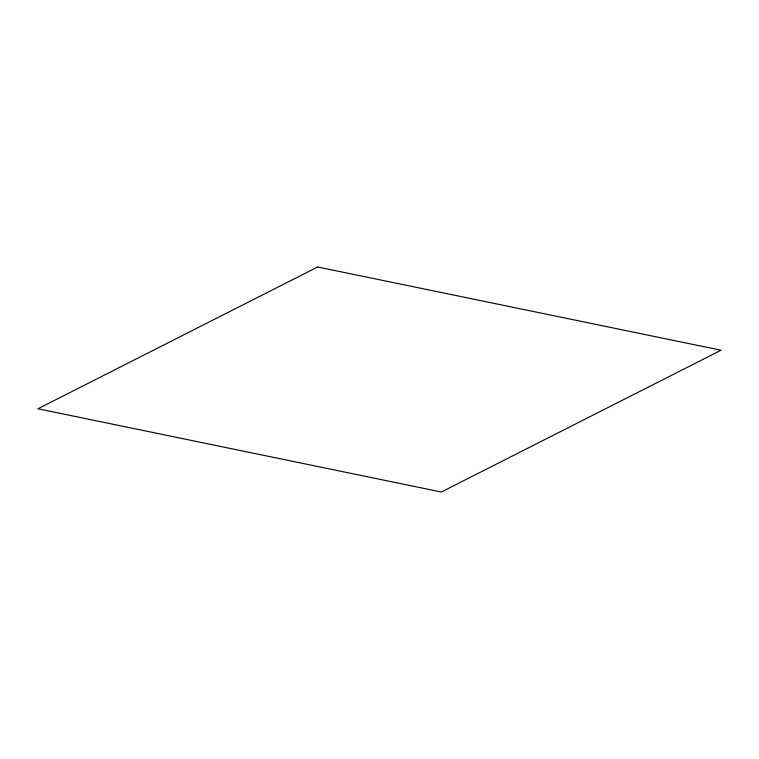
<?xml version="1.0" encoding="UTF-8"?>
<svg xmlns="http://www.w3.org/2000/svg" width="759" height="759" viewBox="0 0 759 759"><rect width="100%" height="100%" fill="white"/><g stroke="black" fill="none" stroke-linecap="round" stroke-linejoin="round"><path stroke-width="1.14" d="M317.66 266.988L37.95 408.769L441.34 492.012L721.05 350.231L317.66 266.988"/></g></svg>
